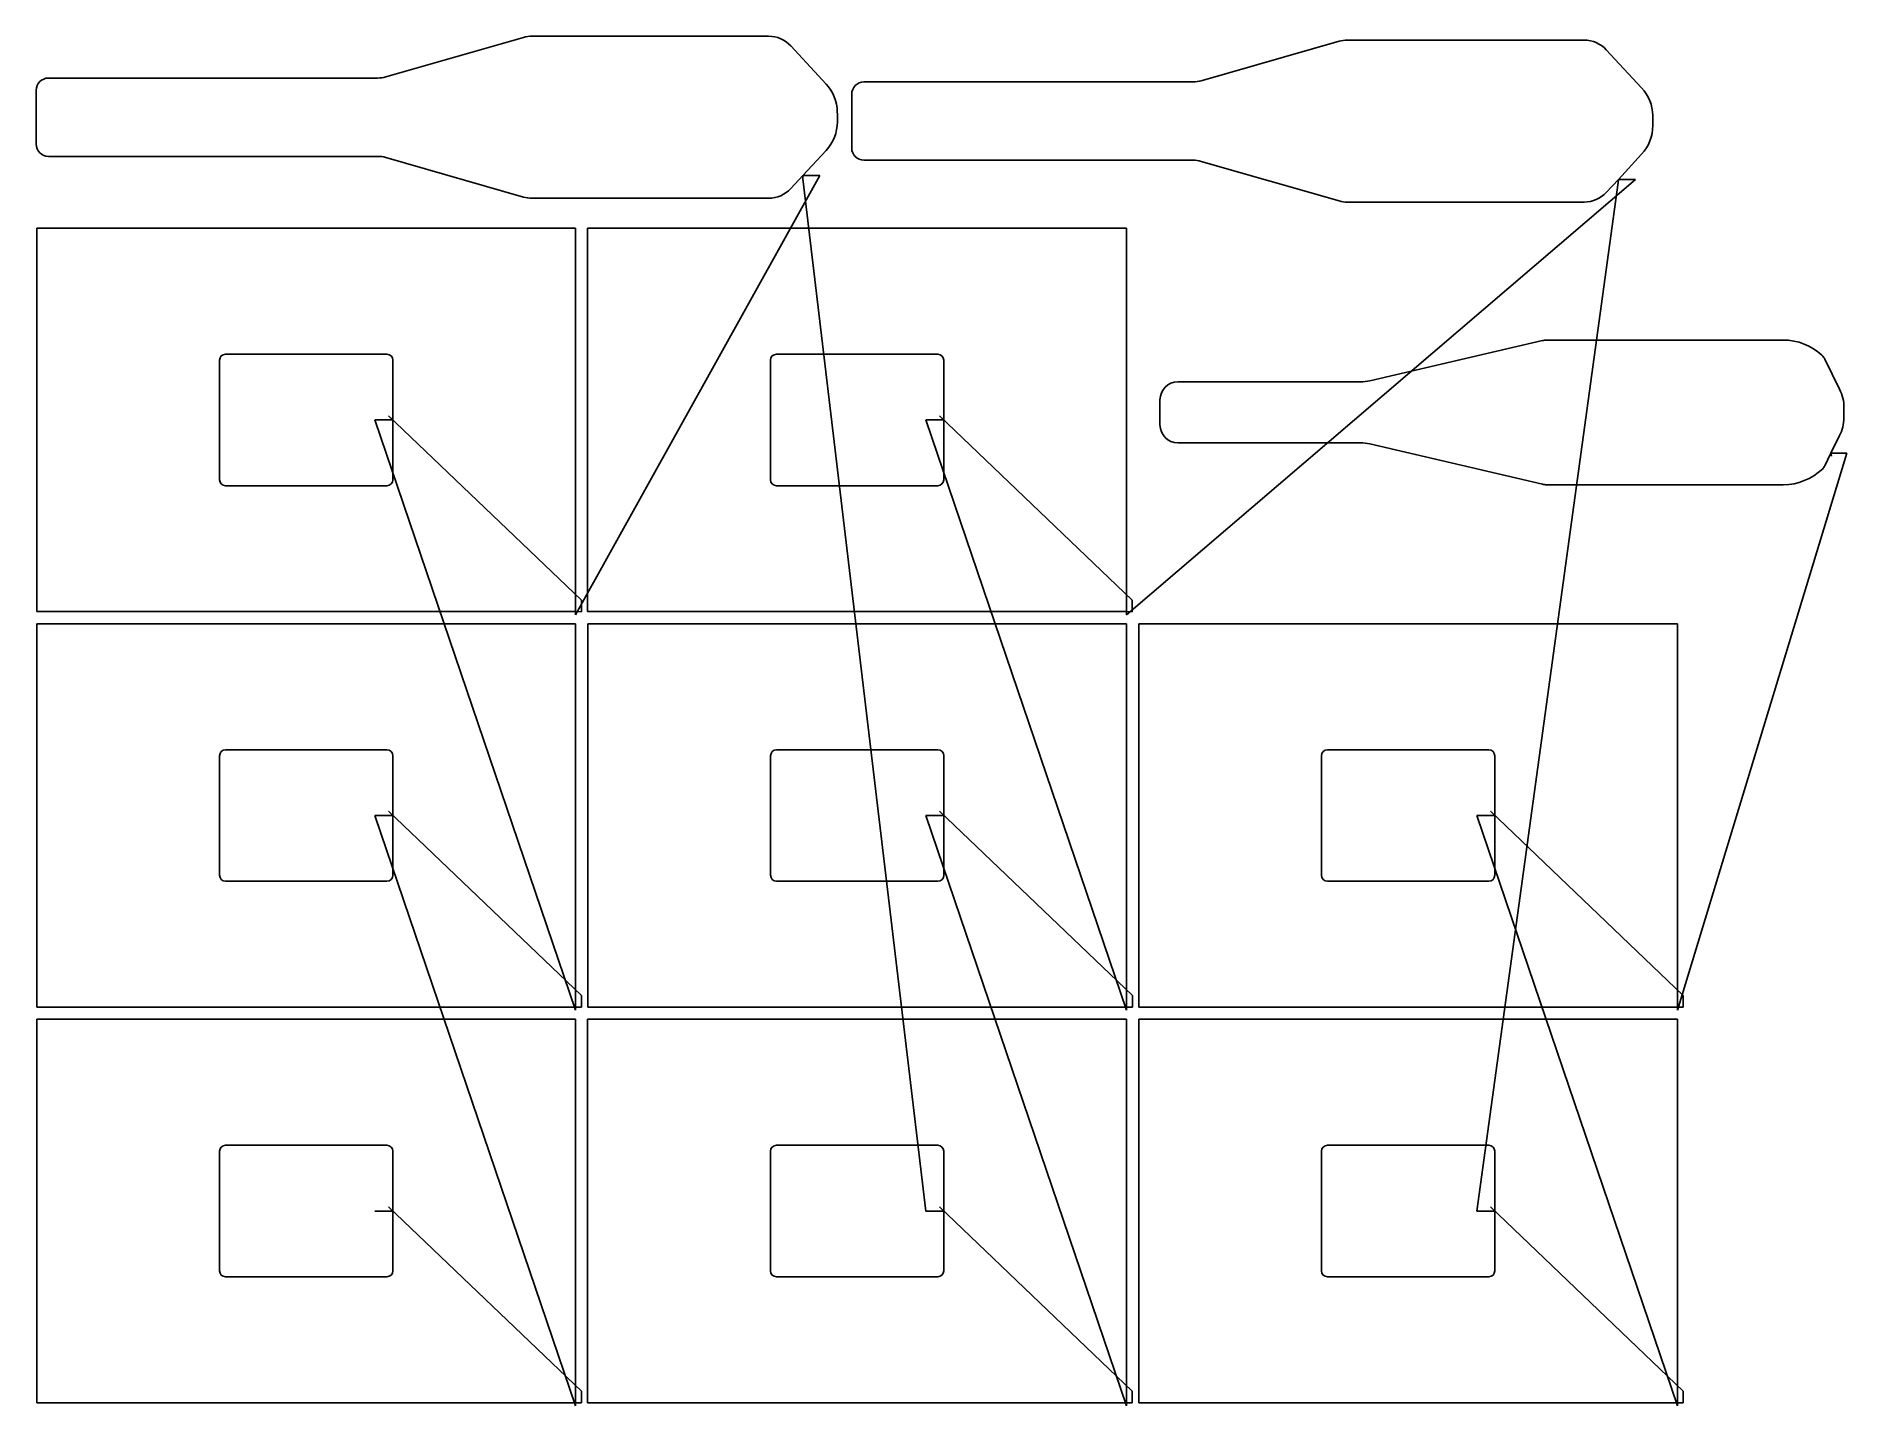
# Model space of a CAD drawing. Header units: metres. Extents: x 19 to 3049, y 15 to 2306.
import ezdxf

# ---------------------------------------------------------------- set-up
doc = ezdxf.new("R2010")
doc.units = ezdxf.units.M

msp = doc.modelspace()

# ---------------------------------------------------------------- linework, layer by layer
at = {"layer": 'TOOL_0'}
for p, q in [((603.898, 2238.231), (834.508, 2304.357)), ((848.428, 2306.313), (1244.556, 2306.313)), ((1281.609, 2290.125), (1340.729, 2226.281)), ((1968.434, 2231.73), (2199.044, 2297.856)), ((2212.964, 2299.812), (2609.092, 2299.812)), ((2646.145, 2283.624), (2705.265, 2219.78)), ((19, 2125.814), (19, 2215.814)), ((39.5, 2236.314), (590.254, 2236.314)), ((1404.036, 2229.813), (1954.79, 2229.813)), ((1383.536, 2119.313), (1383.536, 2209.313)), ((590.254, 2105.314), (39.5, 2105.314)), ((834.507, 2037.27), (603.898, 2103.396)), ((1340.729, 2115.345), (1301.802, 2073.308)), ((1954.79, 2098.813), (1404.036, 2098.813)), ((2199.043, 2030.769), (1968.434, 2096.895)), ((2705.265, 2108.844), (2666.338, 2066.807)), ((921.5, 1338.476), (1330.432, 2073.327)), ((1301.801, 2073.309), (1281.608, 2051.502)), ((1301.802, 2073.308), (1301.621, 2067.968)), ((1301.621, 2067.968), (1507.434, 340.748)), ((1330.432, 2073.327), (1301.801, 2073.309)), ((1843.185, 1338.473), (2694.968, 2066.826)), ((2666.157, 2061.467), (2429.533, 340.745)), ((2666.337, 2066.808), (2646.144, 2045.001)), ((2666.338, 2066.807), (2666.157, 2061.467)), ((2694.968, 2066.826), (2666.337, 2066.808)), ((1244.554, 2035.314), (848.427, 2035.314)), ((2609.09, 2028.813), (2212.963, 2028.813)), ((20, 1343.547), (20, 1985.047)), ((20, 1985.047), (921.5, 1985.047)), ((921.5, 1985.047), (921.5, 1343.547)), ((941.685, 1343.544), (941.685, 1985.044)), ((941.685, 1985.044), (1843.185, 1985.044)), ((1843.185, 1985.044), (1843.185, 1343.544)), ((2250.466, 1729.768), (2539.255, 1797.152)), ((2546.299, 1797.963), (2942.29, 1797.963)), ((325.75, 1764.297), (325.75, 1564.297)), ((605.75, 1774.297), (335.75, 1774.297)), ((615.75, 1664.297), (615.75, 1764.297)), ((1247.435, 1764.294), (1247.435, 1564.294)), ((1527.435, 1774.294), (1257.435, 1774.294)), ((1537.435, 1664.294), (1537.435, 1764.294)), ((3011.676, 1766.26), (3036.613, 1715.754)), ((1929.346, 1727.963), (2234.788, 1727.963)), ((1899.346, 1655.963), (1899.346, 1697.963)), ((615.75, 1664.297), (608.679, 1671.368)), ((608.679, 1671.368), (931.276, 1363)), ((1537.435, 1664.294), (1530.364, 1671.365)), ((1530.364, 1671.365), (1852.961, 1362.997)), ((921.5, 676.657), (585.75, 1664.297)), ((585.75, 1664.297), (615.75, 1664.297)), ((615.75, 1564.297), (615.75, 1664.297)), ((1843.509, 676.654), (1507.435, 1664.294)), ((1507.435, 1664.294), (1537.435, 1664.294)), ((1537.435, 1564.294), (1537.435, 1664.294)), ((3036.613, 1638.172), (3022.132, 1608.842)), ((2234.788, 1625.963), (1929.346, 1625.963)), ((2539.256, 1556.774), (2250.467, 1624.158)), ((2765.283, 676.651), (3048.569, 1608.887)), ((3022.132, 1608.842), (3011.677, 1587.666)), ((3048.569, 1608.887), (3022.132, 1608.842)), ((3022.132, 1608.842), (3023.12, 1603.782)), ((335.75, 1554.297), (605.75, 1554.297)), ((1257.435, 1554.294), (1527.435, 1554.294)), ((2942.291, 1555.963), (2546.3, 1555.963)), ((921.5, 1343.547), (20, 1343.547)), ((931.276, 1343.413), (921.5, 1343.547)), ((921.5, 1343.547), (921.5, 1338.476)), ((931.276, 1363), (931.276, 1343.413)), ((1843.185, 1343.544), (941.685, 1343.544)), ((1852.961, 1343.41), (1843.185, 1343.544)), ((1843.185, 1343.544), (1843.185, 1338.473)), ((1852.961, 1362.997), (1852.961, 1343.41)), ((20, 681.728), (20, 1323.228)), ((20, 1323.228), (921.5, 1323.228)), ((921.5, 1323.228), (921.5, 681.728)), ((942.009, 681.725), (942.009, 1323.225)), ((942.009, 1323.225), (1843.509, 1323.225)), ((1843.509, 1323.225), (1843.509, 681.725)), ((1863.783, 681.722), (1863.783, 1323.222)), ((1863.783, 1323.222), (2765.283, 1323.222)), ((2765.283, 1323.222), (2765.283, 681.722)), ((325.75, 1102.478), (325.75, 902.478)), ((605.75, 1112.478), (335.75, 1112.478)), ((615.75, 1002.478), (615.75, 1102.478)), ((1247.758, 1102.475), (1247.758, 902.475)), ((1527.758, 1112.475), (1257.758, 1112.475)), ((1537.758, 1002.475), (1537.758, 1102.475)), ((2169.533, 1102.472), (2169.533, 902.472)), ((2449.533, 1112.472), (2179.533, 1112.472)), ((2459.533, 1002.472), (2459.533, 1102.472)), ((921.5, 14.93), (585.75, 1002.478)), ((585.75, 1002.478), (615.75, 1002.478)), ((615.75, 1002.478), (608.679, 1009.549)), ((608.679, 1009.549), (931.276, 701.181)), ((615.75, 902.478), (615.75, 1002.478)), ((1843.184, 14.927), (1507.758, 1002.475)), ((1507.758, 1002.475), (1537.758, 1002.475)), ((1537.758, 1002.475), (1530.687, 1009.546)), ((1530.687, 1009.546), (1853.285, 701.178)), ((1537.758, 902.475), (1537.758, 1002.475)), ((2765.283, 14.924), (2429.533, 1002.472)), ((2429.533, 1002.472), (2459.533, 1002.472)), ((2459.533, 1002.472), (2452.462, 1009.543)), ((2452.462, 1009.543), (2775.059, 701.175)), ((2459.533, 902.472), (2459.533, 1002.472)), ((335.75, 892.478), (605.75, 892.478)), ((1257.758, 892.475), (1527.758, 892.475)), ((2179.533, 892.472), (2449.533, 892.472)), ((931.276, 701.181), (931.276, 681.594)), ((1853.285, 701.178), (1853.285, 681.591)), ((2775.059, 701.175), (2775.059, 681.588)), ((921.5, 681.728), (20, 681.728)), ((931.276, 681.594), (921.5, 681.728)), ((921.5, 681.728), (921.5, 676.657)), ((1843.509, 681.725), (942.009, 681.725)), ((1853.285, 681.591), (1843.509, 681.725)), ((1843.509, 681.725), (1843.509, 676.654)), ((2765.283, 681.722), (1863.783, 681.722)), ((2775.059, 681.588), (2765.283, 681.722)), ((2765.283, 681.722), (2765.283, 676.651)), ((20, 20.001), (20, 661.501)), ((20, 661.501), (921.5, 661.501)), ((921.5, 661.501), (921.5, 20.001)), ((941.684, 19.998), (941.684, 661.498)), ((941.684, 661.498), (1843.184, 661.498)), ((1843.184, 661.498), (1843.184, 19.998)), ((1863.783, 19.995), (1863.783, 661.495)), ((1863.783, 661.495), (2765.283, 661.495)), ((2765.283, 661.495), (2765.283, 19.995)), ((325.75, 440.751), (325.75, 240.751)), ((605.75, 450.751), (335.75, 450.751)), ((615.75, 340.751), (615.75, 440.751)), ((1247.434, 440.748), (1247.434, 240.748)), ((1527.434, 450.748), (1257.434, 450.748)), ((1537.434, 340.748), (1537.434, 440.748)), ((2169.533, 440.745), (2169.533, 240.745)), ((2449.533, 450.745), (2179.533, 450.745)), ((2459.533, 340.745), (2459.533, 440.745)), ((585.75, 340.751), (615.75, 340.751)), ((615.75, 340.751), (608.679, 347.822)), ((608.679, 347.822), (931.276, 39.454)), ((615.75, 240.751), (615.75, 340.751)), ((1507.434, 340.748), (1537.434, 340.748)), ((1537.434, 340.748), (1530.363, 347.819)), ((1530.363, 347.819), (1852.96, 39.451)), ((1537.434, 240.748), (1537.434, 340.748)), ((2429.533, 340.745), (2459.533, 340.745)), ((2459.533, 340.745), (2452.462, 347.816)), ((2452.462, 347.816), (2775.059, 39.448)), ((2459.533, 240.745), (2459.533, 340.745)), ((335.75, 230.751), (605.75, 230.751)), ((1257.434, 230.748), (1527.434, 230.748)), ((2179.533, 230.745), (2449.533, 230.745)), ((931.276, 39.454), (931.276, 19.867)), ((1852.96, 39.451), (1852.96, 19.864)), ((2775.059, 39.448), (2775.059, 19.861)), ((921.5, 20.001), (20, 20.001)), ((931.276, 19.867), (921.5, 20.001)), ((921.5, 20.001), (921.5, 14.93)), ((1843.184, 19.998), (941.684, 19.998)), ((1852.96, 19.864), (1843.184, 19.998)), ((1843.184, 19.998), (1843.184, 14.927)), ((2765.283, 19.995), (1863.783, 19.995)), ((2775.059, 19.861), (2765.283, 19.995)), ((2765.283, 19.995), (2765.283, 14.924))]:
    msp.add_line(p, q, dxfattribs=at)
for centre, radius, start, end in [((848.428, 2255.813), 50.5, 90, 106.000253), ((1244.556, 2255.813), 50.5, 42.800454, 90), ((2212.964, 2249.312), 50.5, 90, 106.000253), ((2609.092, 2249.312), 50.5, 42.800454, 90), ((39.5, 2215.814), 20.5, 90, 180), ((590.254, 2285.814), 49.5, 270, 285.999771), ((1288.932, 2178.352), 70.57, 1.359251, 42.778824), ((1404.036, 2209.313), 20.5, 90, 180), ((1954.79, 2279.313), 49.5, 270, 285.999771), ((2653.468, 2171.851), 70.57, 1.359251, 42.778824), ((1289.001, 2163.246), 70.5, 317.199793, 0), ((640.695, 2170.813), 718.846, 359.396859, 0.734344), ((2653.537, 2156.745), 70.5, 317.199793, 0), ((2005.231, 2164.312), 718.846, 359.396859, 0.734344), ((39.5, 2125.814), 20.5, 180, 270), ((590.254, 2055.814), 49.5, 73.99991, 90), ((1404.036, 2119.313), 20.5, 180, 270), ((1954.79, 2049.313), 49.5, 73.99991, 90), ((848.427, 2085.814), 50.5, 253.999747, 270), ((1244.555, 2085.814), 50.5, 269.998865, 317.199546), ((2212.963, 2079.313), 50.5, 253.999747, 270), ((2609.091, 2079.313), 50.5, 269.998865, 317.199546), ((2546.449, 1765.665), 32.298, 90.266094, 102.869764), ((2942.312, 1703.303), 94.66, 46.89679, 90.013316), ((335.75, 1764.297), 10, 90, 180), ((605.75, 1764.297), 10, 0, 90), ((1257.435, 1764.294), 10, 90, 180), ((1527.435, 1764.294), 10, 0, 90), ((2993.658, 1757.42), 20.07, 26.133515, 48.352947), ((1929.346, 1697.963), 30, 90, 180), ((2234.788, 1796.963), 69, 270, 283.133348), ((2973.846, 1684.764), 70.001, 0, 26.276971), ((2973.467, 1669.255), 70.381, 333.791734, 358.617567), ((2293.501, 1676.963), 750.386, 359.281785, 0.595657), ((1929.346, 1655.963), 30, 180, 270), ((2234.788, 1556.963), 69, 76.865843, 90), ((2942.24, 1651.056), 95.092, 270.030729, 313.500556), ((2991.737, 1597.656), 22.303, 315.697587, 333.388993), ((335.75, 1564.297), 10, 180, 270), ((605.75, 1564.297), 10, 270, 0), ((1257.435, 1564.294), 10, 180, 270), ((1527.435, 1564.294), 10, 270, 0), ((2546.449, 1588.261), 32.298, 257.131965, 269.73568), ((335.75, 1102.478), 10, 90, 180), ((605.75, 1102.478), 10, 0, 90), ((1257.758, 1102.475), 10, 90, 180), ((1527.758, 1102.475), 10, 0, 90), ((2179.533, 1102.472), 10, 90, 180), ((2449.533, 1102.472), 10, 0, 90), ((335.75, 902.478), 10, 180, 270), ((605.75, 902.478), 10, 270, 0), ((1257.758, 902.475), 10, 180, 270), ((1527.758, 902.475), 10, 270, 0), ((2179.533, 902.472), 10, 180, 270), ((2449.533, 902.472), 10, 270, 0), ((335.75, 440.751), 10, 90, 180), ((605.75, 440.751), 10, 0, 90), ((1257.434, 440.748), 10, 90, 180), ((1527.434, 440.748), 10, 0, 90), ((2179.533, 440.745), 10, 90, 180), ((2449.533, 440.745), 10, 0, 90), ((335.75, 240.751), 10, 180, 270), ((605.75, 240.751), 10, 270, 0), ((1257.434, 240.748), 10, 180, 270), ((1527.434, 240.748), 10, 270, 0), ((2179.533, 240.745), 10, 180, 270), ((2449.533, 240.745), 10, 270, 0)]:
    msp.add_arc(centre, radius, start, end, dxfattribs=at)

doc.saveas('drawing.dxf')
